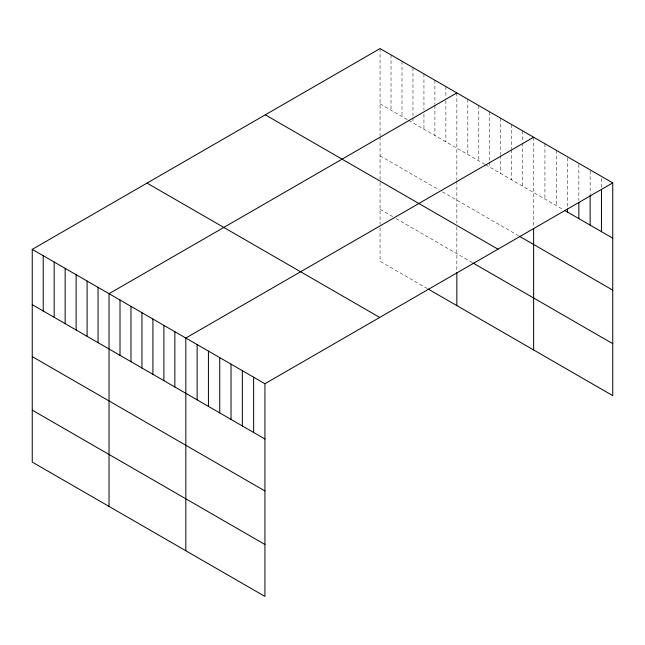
<?xml version="1.0" encoding="UTF-8"?>
<svg xmlns="http://www.w3.org/2000/svg" width="645" height="645" viewBox="0 0 645 645"><rect width="100%" height="100%" fill="white"/><g stroke="black" fill="none" stroke-linecap="round" stroke-linejoin="round"><path stroke-width="0.48" stroke-dasharray="3.23 2.42" d="M380.066 48.569L380.066 135.821M380.066 103.853L407.906 119.93M408.753 120.413L484.693 164.257M485.54 164.749L563.198 209.585M380.066 155.808L439.132 189.904M442.502 191.855L518.451 235.699M380.066 209.335L392.716 216.639M396.094 218.591L472.035 262.434M427.312 288.565L380.066 261.281L380.066 225.315M601.446 178.391L601.446 187.437M590.143 170.861L590.143 193.984M578.847 164.338L578.847 200.522M567.544 157.815L567.544 207.069M556.24 150.285L556.24 205.57M544.936 143.754L544.936 199.039M533.633 137.232L533.633 226.484M522.668 130.895L522.668 141.956M522.668 142.956L522.668 186.179M511.695 124.566L511.695 148.689M511.695 149.696L511.695 179.85M500.73 118.228L500.73 154.421M500.73 155.421L500.73 173.513M489.757 111.899L489.757 161.153M489.757 162.161L489.757 167.184M478.792 105.562L478.792 160.847M467.819 99.233L467.819 154.518M456.845 92.896L456.845 180.157M456.845 181.156L456.845 223.073M456.845 226.903L456.845 270.65M445.88 86.567L445.88 96.621M445.88 100.636L445.88 141.852M434.907 80.23L434.907 104.353M434.907 105.361L434.907 135.515M423.942 73.901L423.942 110.085M423.942 114.109L423.942 129.185M412.969 67.564L412.969 116.818M412.969 117.825L412.969 122.848M402.004 61.235L402.004 116.519M391.031 54.898L391.031 110.182M380.066 136.821L380.066 179.697M380.066 182.567L380.066 224.315"/><path stroke-width="0.97" d="M32.25 249.373L264.934 383.719L264.934 596.432L32.25 462.094L32.25 249.373L380.066 48.569L612.75 182.906L612.75 395.627L428.159 289.057M456.845 92.896L109.037 293.709L109.037 506.422M533.633 137.232L185.825 338.036L185.825 550.757M264.934 383.719L612.75 182.906M564.931 210.584L612.75 238.19M519.29 236.191L612.75 290.145M265.28 114.834L497.972 249.172M472.882 262.918L612.75 343.672M147.028 183.107L379.72 317.445M32.25 304.658L264.934 439.003M32.25 356.612L264.934 490.95M32.25 410.139L264.934 544.477M601.446 189.453L601.446 231.668M590.143 194.984L590.143 225.145M578.847 202.53L578.847 218.615M567.544 209.077L567.544 212.092M533.633 228.483L533.633 349.953M456.845 272.65L456.845 305.617M253.638 377.188L253.638 432.472M242.335 370.665L242.335 425.95M231.031 364.143L231.031 419.427M219.727 357.612L219.727 412.897M208.432 351.09L208.432 406.374M197.128 344.567L197.128 399.852M174.851 331.707L174.851 386.992M163.886 325.37L163.886 380.655M152.913 319.041L152.913 374.326M141.948 312.704L141.948 367.989M130.975 306.375L130.975 361.66M120.01 300.038L120.01 355.322M98.064 287.372L98.064 342.656M87.099 281.043L87.099 336.327M76.126 274.706L76.126 329.99M65.161 268.376L65.161 323.661M54.188 262.039L54.188 317.324M43.223 255.71L43.223 310.995"/></g></svg>
